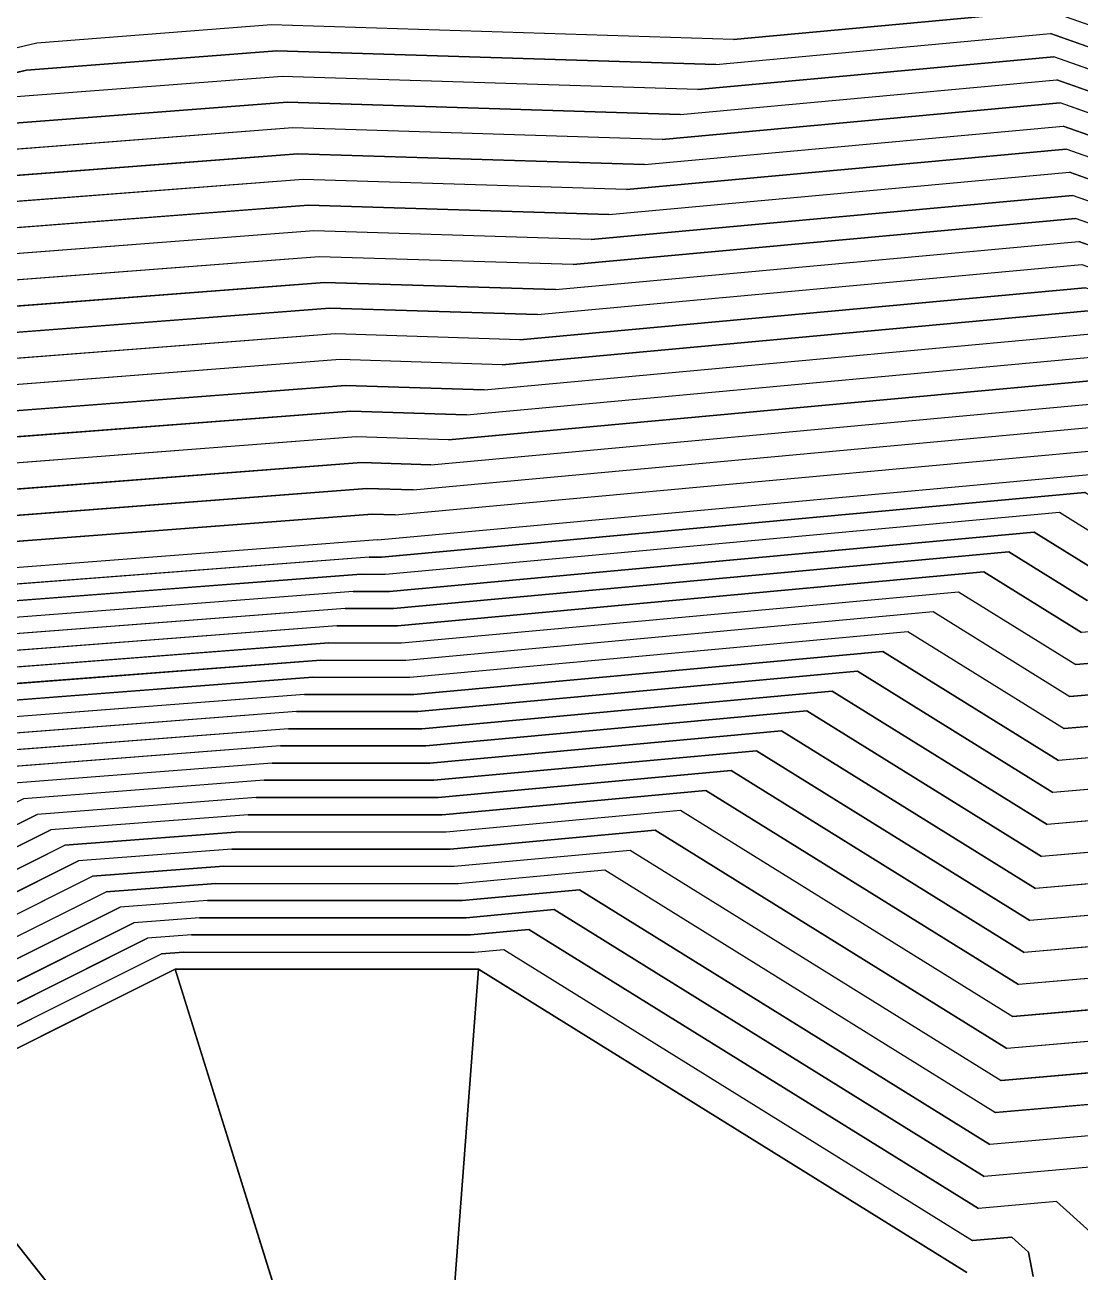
# Model space of a CAD drawing. Extents: x 7084 to 11035, y 13750 to 16729.
# Drawn here: x 8986.5 to 9274.3, y 15218.4 to 15558.7 of the extents above; entities that cross this region are included whole.
import ezdxf

# ---------------------------------------------------------------- set-up
doc = ezdxf.new("R2010")
doc.units = 0
doc.layers.add('Level 1', color=7, linetype='Continuous')

msp = doc.modelspace()

# ---------------------------------------------------------------- linework, layer by layer
at = {"layer": 'Level 1'}
for p, q in [((9179.79, 15554.72), (9265.46, 15562.6)), ((9053.74, 15558.66), (8989.74, 15553.73)), ((9179.79, 15554.72), (9053.74, 15558.66)), ((9174.93, 15547.89), (9266.31, 15556.3)), ((9333.66, 15532.6), (9266.31, 15556.3)), ((8989.74, 15553.73), (8889.96, 15530.1)), ((9055.19, 15551.63), (8986.92, 15546.38)), ((9174.93, 15547.89), (9055.19, 15551.63)), ((9170.07, 15541.07), (9267.16, 15549.99)), ((9330.97, 15527.54), (9267.16, 15549.99)), ((8986.92, 15546.38), (8892.12, 15523.93)), ((9056.63, 15544.61), (8984.09, 15539.03)), ((9170.07, 15541.07), (9056.63, 15544.61)), ((9165.21, 15534.24), (9268.02, 15543.69)), ((9328.28, 15522.49), (9268.02, 15543.69)), ((9058.08, 15537.59), (8981.27, 15531.68)), ((9165.21, 15534.24), (9058.08, 15537.59)), ((9160.36, 15527.41), (9268.87, 15537.39)), ((9325.59, 15517.43), (9268.87, 15537.39)), ((9059.52, 15530.56), (8978.45, 15524.33)), ((9160.36, 15527.41), (9059.52, 15530.56)), ((9155.5, 15520.58), (9269.72, 15531.09)), ((9322.9, 15512.38), (9269.72, 15531.09)), ((9150.64, 15513.76), (9270.58, 15524.78)), ((9320.21, 15507.32), (9270.58, 15524.78)), ((9060.97, 15523.54), (8975.63, 15516.97)), ((9155.5, 15520.58), (9060.97, 15523.54)), ((9145.78, 15506.93), (9271.43, 15518.48)), ((9317.51, 15502.27), (9271.43, 15518.48)), ((9062.41, 15516.51), (8972.8, 15509.62)), ((9150.64, 15513.76), (9062.41, 15516.51)), ((9140.92, 15500.1), (9272.28, 15512.18)), ((9314.82, 15497.21), (9272.28, 15512.18)), ((9063.85, 15509.49), (8969.98, 15502.27)), ((9145.78, 15506.93), (9063.85, 15509.49)), ((9136.07, 15493.27), (9273.14, 15505.88)), ((9312.13, 15492.16), (9273.14, 15505.88)), ((9065.3, 15502.46), (8967.16, 15494.92)), ((9140.92, 15500.1), (9065.3, 15502.46)), ((9131.21, 15486.45), (9273.99, 15499.58)), ((9309.44, 15487.1), (9273.99, 15499.58)), ((9066.74, 15495.44), (8964.33, 15487.56)), ((9136.07, 15493.27), (9066.74, 15495.44)), ((9126.35, 15479.62), (9274.84, 15493.27)), ((9068.19, 15488.42), (8961.51, 15480.21)), ((9131.21, 15486.45), (9068.19, 15488.42)), ((9121.49, 15472.79), (9275.7, 15486.97)), ((9069.63, 15481.39), (8958.69, 15472.86)), ((9126.35, 15479.62), (9069.63, 15481.39)), ((9116.63, 15465.97), (9276.55, 15480.67)), ((9071.08, 15474.37), (8955.87, 15465.51)), ((9121.49, 15472.79), (9071.08, 15474.37)), ((9111.78, 15459.14), (9277.4, 15474.37)), ((9072.52, 15467.34), (8953.04, 15458.15)), ((9116.63, 15465.97), (9072.52, 15467.34)), ((9106.92, 15452.31), (9278.26, 15468.07)), ((9073.96, 15460.32), (8950.22, 15450.8)), ((9111.78, 15459.14), (9073.96, 15460.32)), ((9102.06, 15445.48), (9279.11, 15461.76)), ((9075.41, 15453.3), (8947.4, 15443.45)), ((9106.92, 15452.31), (9075.41, 15453.3)), ((9097.2, 15438.66), (9279.96, 15455.46)), ((9092.35, 15431.83), (9280.82, 15449.16)), ((9076.85, 15446.27), (8944.57, 15436.1)), ((9102.06, 15445.48), (9076.85, 15446.27)), ((9087.49, 15425), (9281.67, 15442.86)), ((9078.3, 15439.25), (8941.75, 15428.74)), ((9097.2, 15438.66), (9078.3, 15439.25)), ((9082.63, 15418.17), (9282.52, 15436.56)), ((9079.74, 15432.22), (8938.93, 15421.39)), ((9092.35, 15431.83), (9079.74, 15432.22)), ((9083.73, 15413.49), (9275.63, 15431.13)), ((9081.19, 15425.2), (8936.11, 15414.04)), ((9087.49, 15425), (9081.19, 15425.2)), ((9084.84, 15408.8), (9268.74, 15425.71)), ((9268.74, 15425.71), (9279.4, 15419.09)), ((9085.94, 15404.11), (9261.85, 15420.29)), ((9261.85, 15420.29), (9277.84, 15410.36)), ((9082.63, 15418.17), (8933.28, 15406.69)), ((9080.42, 15413.49), (8937.05, 15402.46)), ((9080.42, 15413.49), (9083.73, 15413.49)), ((9087.04, 15399.43), (9254.95, 15414.87)), ((9254.95, 15414.87), (9276.27, 15401.63)), ((9088.14, 15394.74), (9248.06, 15409.44)), ((9248.06, 15409.44), (9274.71, 15392.9)), ((9078.22, 15408.8), (8940.82, 15398.23)), ((9078.22, 15408.8), (9084.84, 15408.8)), ((9076.01, 15404.11), (8944.59, 15394)), ((9076.01, 15404.11), (9085.94, 15404.11)), ((9089.25, 15390.05), (9241.17, 15404.02)), ((9241.17, 15404.02), (9273.15, 15384.17)), ((9073.81, 15399.43), (8948.36, 15389.78)), ((9073.81, 15399.43), (9087.04, 15399.43)), ((9475.71, 15401.63), (9273.15, 15384.17)), ((9090.35, 15385.36), (9234.27, 15398.6)), ((9234.27, 15398.6), (9271.59, 15375.44)), ((9071.6, 15394.74), (8952.12, 15385.55)), ((9071.6, 15394.74), (9088.14, 15394.74)), ((9091.45, 15380.68), (9227.38, 15393.18)), ((9227.38, 15393.18), (9270.02, 15366.71)), ((9463.49, 15391.98), (9271.59, 15375.44)), ((9069.39, 15390.05), (8955.89, 15381.32)), ((9069.39, 15390.05), (9089.25, 15390.05)), ((9067.19, 15385.36), (8959.66, 15377.09)), ((9067.19, 15385.36), (9090.35, 15385.36)), ((9092.56, 15375.99), (9220.49, 15387.75)), ((9220.49, 15387.75), (9268.46, 15357.98)), ((9093.66, 15371.3), (9213.59, 15382.33)), ((9213.59, 15382.33), (9266.9, 15349.25)), ((9451.26, 15382.33), (9270.02, 15366.71)), ((9064.98, 15380.68), (8963.43, 15372.86)), ((9064.98, 15380.68), (9091.45, 15380.68)), ((9062.78, 15375.99), (8967.2, 15368.64)), ((9062.78, 15375.99), (9092.56, 15375.99)), ((9094.76, 15366.62), (9206.7, 15376.91)), ((9206.7, 15376.91), (9265.34, 15340.51)), ((9439.04, 15372.68), (9268.46, 15357.98)), ((9060.57, 15371.3), (8970.96, 15364.41)), ((9060.57, 15371.3), (9093.66, 15371.3)), ((9095.86, 15361.93), (9199.81, 15371.49)), ((9199.81, 15371.49), (9263.78, 15331.78)), ((9058.37, 15366.62), (8974.73, 15360.18)), ((9058.37, 15366.62), (9094.76, 15366.62)), ((9096.97, 15357.24), (9192.92, 15366.06)), ((9192.92, 15366.06), (9262.21, 15323.05)), ((9056.16, 15361.93), (8978.5, 15355.95)), ((9056.16, 15361.93), (9095.86, 15361.93)), ((9426.82, 15363.03), (9266.9, 15349.25)), ((9098.07, 15352.55), (9186.02, 15360.64)), ((9186.02, 15360.64), (9260.65, 15314.32)), ((9053.95, 15357.24), (8982.27, 15351.73)), ((9053.95, 15357.24), (9096.97, 15357.24)), ((9099.17, 15347.87), (9179.13, 15355.22)), ((9179.13, 15355.22), (9259.09, 15305.59)), ((9051.75, 15352.55), (8986.04, 15347.5)), ((9051.75, 15352.55), (9098.07, 15352.55)), ((9414.59, 15353.38), (9265.34, 15340.51)), ((9049.54, 15347.87), (8989.8, 15343.27)), ((9049.54, 15347.87), (9099.17, 15347.87)), ((9100.28, 15343.18), (9172.24, 15349.8)), ((9172.24, 15349.8), (9257.53, 15296.86)), ((9101.38, 15338.49), (9165.34, 15344.37)), ((9165.34, 15344.37), (9255.96, 15288.13)), ((8945.69, 15321.21), (8989.8, 15343.27)), ((9047.34, 15343.18), (8993.57, 15339.04)), ((9047.34, 15343.18), (9100.28, 15343.18)), ((9402.37, 15343.73), (9263.78, 15331.78)), ((8946.52, 15315.52), (8993.57, 15339.04)), ((9045.13, 15338.49), (8997.34, 15334.82)), ((9045.13, 15338.49), (9101.38, 15338.49)), ((9102.48, 15333.8), (9158.45, 15338.95)), ((9158.45, 15338.95), (9254.4, 15279.4)), ((8947.34, 15309.82), (8997.34, 15334.82)), ((9042.93, 15333.8), (9001.11, 15330.59)), ((9042.93, 15333.8), (9102.48, 15333.8)), ((9103.58, 15329.12), (9151.56, 15333.53)), ((9151.56, 15333.53), (9252.84, 15270.67)), ((9390.15, 15334.08), (9262.21, 15323.05)), ((8948.17, 15304.12), (9001.11, 15330.59)), ((9040.72, 15329.12), (9004.88, 15326.36)), ((9040.72, 15329.12), (9103.58, 15329.12)), ((9104.69, 15324.43), (9144.67, 15328.11)), ((9144.67, 15328.11), (9251.28, 15261.93)), ((8949, 15298.42), (9004.88, 15326.36)), ((9038.51, 15324.43), (9008.65, 15322.13)), ((9038.51, 15324.43), (9104.69, 15324.43)), ((9377.92, 15324.43), (9260.65, 15314.32)), ((8949.83, 15292.72), (9008.65, 15322.13)), ((9105.79, 15319.74), (9137.77, 15322.68)), ((9137.77, 15322.68), (9249.71, 15253.2)), ((8950.65, 15287.03), (9012.41, 15317.91)), ((9036.31, 15319.74), (9012.41, 15317.91)), ((9036.31, 15319.74), (9105.79, 15319.74)), ((9106.89, 15315.06), (9130.88, 15317.26)), ((9130.88, 15317.26), (9248.15, 15244.47)), ((8951.48, 15281.33), (9016.18, 15313.68)), ((9034.1, 15315.06), (9016.18, 15313.68)), ((9034.1, 15315.06), (9106.89, 15315.06)), ((9365.7, 15314.78), (9259.09, 15305.59)), ((9031.9, 15310.37), (9019.95, 15309.45)), ((9031.9, 15310.37), (9108, 15310.37)), ((9108, 15310.37), (9123.99, 15311.84)), ((9123.99, 15311.84), (9246.59, 15235.74)), ((8952.31, 15275.63), (9019.95, 15309.45)), ((8953.13, 15269.93), (9023.72, 15305.22)), ((9029.69, 15305.68), (9023.72, 15305.22)), ((9029.69, 15305.68), (9109.1, 15305.68)), ((9109.1, 15305.68), (9117.09, 15306.42)), ((9117.09, 15306.42), (9245.03, 15227.01)), ((9353.47, 15305.13), (9257.53, 15296.86)), ((8953.96, 15264.23), (9027.49, 15300.99)), ((9027.49, 15300.99), (8953.96, 15264.23)), ((9094.12, 15087.31), (9027.49, 15300.99)), ((9027.49, 15300.99), (9110.2, 15300.99)), ((9110.2, 15300.99), (9027.49, 15300.99)), ((9027.49, 15300.99), (9094.12, 15087.31)), ((9094.12, 15087.31), (9110.2, 15300.99)), ((9110.2, 15300.99), (9094.12, 15087.31)), ((9110.2, 15300.99), (9243.46, 15218.28)), ((9243.46, 15218.28), (9110.2, 15300.99)), ((9341.25, 15295.48), (9255.96, 15288.13)), ((9329.03, 15285.83), (9254.4, 15279.4)), ((9316.8, 15276.18), (9252.84, 15270.67)), ((9304.58, 15266.53), (9251.28, 15261.93)), ((9094.12, 15087.31), (8953.96, 15264.23)), ((8953.96, 15264.23), (9094.12, 15087.31)), ((9292.36, 15256.88), (9249.71, 15253.2)), ((9280.13, 15247.23), (9248.15, 15244.47)), ((9267.91, 15237.58), (9246.59, 15235.74)), ((9267.91, 15237.58), (9277.1, 15229.31)), ((9255.69, 15227.93), (9245.03, 15227.01)), ((9255.69, 15227.93), (9260.28, 15223.79)), ((9261.57, 15217.18), (9260.28, 15223.79))]:
    msp.add_line(p, q, dxfattribs=at)
for points in [[(9721.04, 15466.1), (9522.79, 15519.93), (9463.71, 15541.59), (9391.5, 15569.16), (9336.35, 15537.65), (9265.46, 15562.6), (9179.79, 15554.72), (9053.74, 15558.66)], [(9721.04, 15466.1), (9522.79, 15519.93), (9463.71, 15541.59), (9391.5, 15569.16), (9336.35, 15537.65), (9265.46, 15562.6), (9179.79, 15554.72), (9053.74, 15558.66)], [(8622.38, 14978.73), (8613.65, 15061.06), (8625.2, 15087.31), (8630.19, 15149.68), (8643.85, 15178.04), (8648.05, 15190.64), (8654.35, 15224.25), (8689.27, 15296.6), (8693.47, 15309.2), (8699.99, 15327.45), (8729.93, 15369.86), (8772.2, 15358.84), (8882.44, 15427.74), (8835.99, 15484.02), (8892.12, 15523.93), (8986.92, 15546.38), (9055.19, 15551.63), (9174.93, 15547.89), (9266.31, 15556.3), (9333.66, 15532.6), (9392.48, 15566.21), (9461.08, 15540.01), (9524.1, 15516.91), (9712.44, 15465.77)], [(8622.38, 14978.73), (8613.65, 15061.06), (8625.2, 15087.31), (8630.19, 15149.68), (8643.85, 15178.04), (8648.05, 15190.64), (8654.35, 15224.25), (8689.27, 15296.6), (8693.47, 15309.2), (8699.99, 15327.45), (8729.93, 15369.86), (8772.2, 15358.84), (8882.44, 15427.74), (8835.99, 15484.02), (8892.12, 15523.93), (8986.92, 15546.38), (9055.19, 15551.63), (9174.93, 15547.89), (9266.31, 15556.3), (9333.66, 15532.6), (9392.48, 15566.21), (9461.08, 15540.01), (9524.1, 15516.91), (9712.44, 15465.77)], [(9703.85, 15465.44), (9525.42, 15513.89), (9458.46, 15538.44), (9393.47, 15563.25), (9330.97, 15527.54), (9267.16, 15549.99), (9170.07, 15541.07), (9056.63, 15544.61), (8984.09, 15539.03), (8894.29, 15517.76), (8841.11, 15479.95), (8885.11, 15426.63), (8773.2, 15356.69), (8733.16, 15367.13), (8704.8, 15326.95), (8697.87, 15307.56), (8693.41, 15294.17), (8660.32, 15225.63)], [(9703.85, 15465.44), (9525.42, 15513.89), (9458.46, 15538.44), (9393.47, 15563.25), (9330.97, 15527.54), (9267.16, 15549.99), (9170.07, 15541.07), (9056.63, 15544.61), (8984.09, 15539.03), (8894.29, 15517.76), (8841.11, 15479.95), (8885.11, 15426.63), (8773.2, 15356.69), (8733.16, 15367.13), (8704.8, 15326.95), (8697.87, 15307.56), (8693.41, 15294.17), (8660.32, 15225.63)], [(8659.21, 15189.2), (8666.3, 15227.01), (8697.55, 15291.74), (8702.27, 15305.92), (8709.61, 15326.45), (8736.39, 15364.4), (8774.21, 15354.54), (8887.79, 15425.53), (8846.24, 15475.88), (8896.45, 15511.59), (8981.27, 15531.68), (9058.08, 15537.59), (9165.21, 15534.24), (9268.02, 15543.69), (9328.28, 15522.49), (9394.45, 15560.3), (9455.83, 15536.86), (9526.73, 15510.87), (9695.25, 15465.11)], [(8659.21, 15189.2), (8666.3, 15227.01), (8697.55, 15291.74), (8702.27, 15305.92), (8709.61, 15326.45), (8736.39, 15364.4), (8774.21, 15354.54), (8887.79, 15425.53), (8846.24, 15475.88), (8896.45, 15511.59), (8981.27, 15531.68), (9058.08, 15537.59), (9165.21, 15534.24), (9268.02, 15543.69), (9328.28, 15522.49), (9394.45, 15560.3), (9455.83, 15536.86), (9526.73, 15510.87), (9695.25, 15465.11)], [(9053.74, 15558.66), (8989.74, 15553.73), (8889.96, 15530.1), (8830.87, 15488.09), (8879.76, 15428.85), (8771.19, 15360.99), (8726.7, 15372.6), (8695.19, 15327.96), (8689.08, 15310.84), (8685.14, 15299.03), (8648.38, 15222.87), (8642.47, 15191.36)], [(9053.74, 15558.66), (8989.74, 15553.73), (8889.96, 15530.1), (8830.87, 15488.09), (8879.76, 15428.85), (8771.19, 15360.99), (8726.7, 15372.6), (8695.19, 15327.96), (8689.08, 15310.84), (8685.14, 15299.03), (8648.38, 15222.87), (8642.47, 15191.36)], [(9686.65, 15464.78), (9528.04, 15507.85), (9453.21, 15535.29), (9395.44, 15557.35), (9325.59, 15517.43), (9268.87, 15537.39), (9160.36, 15527.41), (9059.52, 15530.56), (8978.45, 15524.33), (8898.62, 15505.42), (8851.36, 15471.81), (8890.47, 15424.42), (8775.21, 15352.39), (8739.62, 15361.67)], [(9686.65, 15464.78), (9528.04, 15507.85), (9453.21, 15535.29), (9395.44, 15557.35), (9325.59, 15517.43), (9268.87, 15537.39), (9160.36, 15527.41), (9059.52, 15530.56), (8978.45, 15524.33), (8898.62, 15505.42), (8851.36, 15471.81), (8890.47, 15424.42), (8775.21, 15352.39), (8739.62, 15361.67)], [(8644.11, 15087.31), (8648.05, 15136.55), (8665.12, 15172), (8670.37, 15187.75), (8678.24, 15229.77), (8705.82, 15286.88), (8711.07, 15302.64), (8719.22, 15325.45), (8742.85, 15358.93), (8776.22, 15350.23), (8893.14, 15423.31), (8856.48, 15467.74), (8900.79, 15499.25), (8975.63, 15516.97), (9060.97, 15523.54), (9155.5, 15520.58), (9269.72, 15531.09), (9322.9, 15512.38), (9396.42, 15554.39), (9450.58, 15533.71), (9529.36, 15504.83), (9678.05, 15464.46)], [(8644.11, 15087.31), (8648.05, 15136.55), (8665.12, 15172), (8670.37, 15187.75), (8678.24, 15229.77), (8705.82, 15286.88), (8711.07, 15302.64), (8719.22, 15325.45), (8742.85, 15358.93), (8776.22, 15350.23), (8893.14, 15423.31), (8856.48, 15467.74), (8900.79, 15499.25), (8975.63, 15516.97), (9060.97, 15523.54), (9155.5, 15520.58), (9269.72, 15531.09), (9322.9, 15512.38), (9396.42, 15554.39), (9450.58, 15533.71), (9529.36, 15504.83), (9678.05, 15464.46)], [(9669.45, 15464.13), (9530.67, 15501.81), (9447.95, 15532.14), (9397.41, 15551.44), (9320.21, 15507.32), (9270.58, 15524.78), (9150.64, 15513.76), (9062.41, 15516.51), (8972.8, 15509.62), (8902.95, 15493.08), (8861.6, 15463.67), (8895.82, 15422.2), (8777.22, 15348.08), (8746.08, 15356.2), (8724.02, 15324.95), (8715.47, 15300.99), (8709.95, 15284.45), (8684.22, 15231.15), (8675.95, 15187.03)], [(9669.45, 15464.13), (9530.67, 15501.81), (9447.95, 15532.14), (9397.41, 15551.44), (9320.21, 15507.32), (9270.58, 15524.78), (9150.64, 15513.76), (9062.41, 15516.51), (8972.8, 15509.62), (8902.95, 15493.08), (8861.6, 15463.67), (8895.82, 15422.2), (8777.22, 15348.08), (8746.08, 15356.2), (8724.02, 15324.95), (8715.47, 15300.99), (8709.95, 15284.45), (8684.22, 15231.15), (8675.95, 15187.03)], [(8681.53, 15186.31), (8690.19, 15232.53), (8714.09, 15282.02), (8719.87, 15299.35), (8728.83, 15324.45), (8749.31, 15353.47), (8778.23, 15345.93), (8898.49, 15421.09), (8866.72, 15459.6), (8905.12, 15486.91), (8969.98, 15502.27), (9063.85, 15509.49), (9145.78, 15506.93), (9271.43, 15518.48), (9317.51, 15502.27), (9398.39, 15548.48), (9445.33, 15530.56), (9531.98, 15498.79), (9660.85, 15463.8)], [(8681.53, 15186.31), (8690.19, 15232.53), (8714.09, 15282.02), (8719.87, 15299.35), (8728.83, 15324.45), (8749.31, 15353.47), (8778.23, 15345.93), (8898.49, 15421.09), (8866.72, 15459.6), (8905.12, 15486.91), (8969.98, 15502.27), (9063.85, 15509.49), (9145.78, 15506.93), (9271.43, 15518.48), (9317.51, 15502.27), (9398.39, 15548.48), (9445.33, 15530.56), (9531.98, 15498.79), (9660.85, 15463.8)], [(9652.25, 15463.47), (9533.29, 15495.77), (9442.7, 15528.99), (9399.38, 15545.53), (9314.82, 15497.21), (9272.28, 15512.18), (9140.92, 15500.1), (9065.3, 15502.46), (8967.16, 15494.92), (8907.29, 15480.74), (8871.84, 15455.53), (8901.17, 15419.99), (8779.24, 15343.78), (8752.54, 15350.74), (8733.64, 15323.95), (8724.26, 15297.71), (8718.22, 15279.59), (8696.17, 15233.9), (8687.11, 15185.59)], [(9652.25, 15463.47), (9533.29, 15495.77), (9442.7, 15528.99), (9399.38, 15545.53), (9314.82, 15497.21), (9272.28, 15512.18), (9140.92, 15500.1), (9065.3, 15502.46), (8967.16, 15494.92), (8907.29, 15480.74), (8871.84, 15455.53), (8901.17, 15419.99), (8779.24, 15343.78), (8752.54, 15350.74), (8733.64, 15323.95), (8724.26, 15297.71), (8718.22, 15279.59), (8696.17, 15233.9), (8687.11, 15185.59)], [(9643.65, 15463.14), (9534.61, 15492.75), (9440.08, 15527.41), (9400.36, 15542.57), (9312.13, 15492.16), (9273.14, 15505.88), (9136.07, 15493.27), (9066.74, 15495.44), (8964.33, 15487.56)], [(9643.65, 15463.14), (9534.61, 15492.75), (9440.08, 15527.41), (9400.36, 15542.57), (9312.13, 15492.16), (9273.14, 15505.88), (9136.07, 15493.27), (9066.74, 15495.44), (8964.33, 15487.56)], [(8698.27, 15184.14), (8708.11, 15236.66), (8726.5, 15274.74), (8733.06, 15294.43), (8743.25, 15322.95), (8759, 15345.27), (8781.25, 15339.47), (8906.52, 15417.77), (8882.08, 15447.39), (8911.62, 15468.39), (8961.51, 15480.21), (9068.19, 15488.42), (9131.21, 15486.45), (9273.99, 15499.58), (9309.44, 15487.1), (9401.34, 15539.62), (9437.45, 15525.84), (9535.92, 15489.73), (9635.05, 15462.81)], [(8698.27, 15184.14), (8708.11, 15236.66), (8726.5, 15274.74), (8733.06, 15294.43), (8743.25, 15322.95), (8759, 15345.27), (8781.25, 15339.47), (8906.52, 15417.77), (8882.08, 15447.39), (8911.62, 15468.39), (8961.51, 15480.21), (9068.19, 15488.42), (9131.21, 15486.45), (9273.99, 15499.58), (9309.44, 15487.1), (9401.34, 15539.62), (9437.45, 15525.84), (9535.92, 15489.73), (9635.05, 15462.81)], [(8737.46, 15292.79), (8748.05, 15322.45), (8762.23, 15342.54), (8782.25, 15337.32), (8909.2, 15416.66), (8887.2, 15443.32), (8913.79, 15462.22), (8958.69, 15472.86), (9069.63, 15481.39), (9126.35, 15479.62), (9274.84, 15493.27), (9306.75, 15482.05), (9402.33, 15536.67), (9434.82, 15524.26), (9537.23, 15486.71), (9626.45, 15462.49)], [(8737.46, 15292.79), (8748.05, 15322.45), (8762.23, 15342.54), (8782.25, 15337.32), (8909.2, 15416.66), (8887.2, 15443.32), (8913.79, 15462.22), (8958.69, 15472.86), (9069.63, 15481.39), (9126.35, 15479.62), (9274.84, 15493.27), (9306.75, 15482.05), (9402.33, 15536.67), (9434.82, 15524.26), (9537.23, 15486.71), (9626.45, 15462.49)], [(9617.85, 15462.16), (9538.55, 15483.69), (9432.2, 15522.68), (9403.31, 15533.71), (9304.06, 15476.99), (9275.7, 15486.97), (9121.49, 15472.79), (9071.08, 15474.37), (8955.87, 15465.51), (8915.95, 15456.05), (8892.32, 15439.25), (8911.87, 15415.55), (8783.26, 15335.17), (8765.46, 15339.81), (8752.86, 15321.95), (8741.86, 15291.15), (8734.77, 15269.88), (8720.06, 15239.42), (8709.43, 15182.7)], [(9617.85, 15462.16), (9538.55, 15483.69), (9432.2, 15522.68), (9403.31, 15533.71), (9304.06, 15476.99), (9275.7, 15486.97), (9121.49, 15472.79), (9071.08, 15474.37), (8955.87, 15465.51), (8915.95, 15456.05), (8892.32, 15439.25), (8911.87, 15415.55), (8783.26, 15335.17), (8765.46, 15339.81), (8752.86, 15321.95), (8741.86, 15291.15), (8734.77, 15269.88), (8720.06, 15239.42), (8709.43, 15182.7)], [(9609.25, 15461.83), (9539.86, 15480.67), (9429.57, 15521.11), (9404.3, 15530.76), (9301.36, 15471.94), (9276.55, 15480.67), (9116.63, 15465.97), (9072.52, 15467.34), (8953.04, 15458.15)], [(9609.25, 15461.83), (9539.86, 15480.67), (9429.57, 15521.11), (9404.3, 15530.76), (9301.36, 15471.94), (9276.55, 15480.67), (9116.63, 15465.97), (9072.52, 15467.34), (8953.04, 15458.15)], [(8691.37, 15087.31), (8692.69, 15103.73), (8718.29, 15156.9), (8726.17, 15180.53), (8737.98, 15243.55), (8747.17, 15262.59), (8755.05, 15286.22), (8767.28, 15320.45), (8775.15, 15331.61), (8786.28, 15328.71), (8919.9, 15412.23), (8907.68, 15427.04), (8922.45, 15437.54), (8947.4, 15443.45), (9075.41, 15453.3), (9106.92, 15452.31), (9278.26, 15468.07), (9295.98, 15461.83), (9406.27, 15524.85), (9424.32, 15517.96), (9542.49, 15474.63), (9592.05, 15461.17)], [(8691.37, 15087.31), (8692.69, 15103.73), (8718.29, 15156.9), (8726.17, 15180.53), (8737.98, 15243.55), (8747.17, 15262.59), (8755.05, 15286.22), (8767.28, 15320.45), (8775.15, 15331.61), (8786.28, 15328.71), (8919.9, 15412.23), (8907.68, 15427.04), (8922.45, 15437.54), (8947.4, 15443.45), (9075.41, 15453.3), (9106.92, 15452.31), (9278.26, 15468.07), (9295.98, 15461.83), (9406.27, 15524.85), (9424.32, 15517.96), (9542.49, 15474.63), (9592.05, 15461.17)], [(8750.65, 15287.87), (8762.47, 15320.95), (8771.92, 15334.34), (8785.27, 15330.86), (8917.23, 15413.34), (8902.56, 15431.11), (8920.28, 15443.71), (8950.22, 15450.8), (9073.96, 15460.32), (9111.78, 15459.14), (9277.4, 15474.37), (9298.67, 15466.88), (9405.28, 15527.8), (9426.95, 15519.53), (9541.17, 15477.65), (9600.65, 15461.5)], [(8750.65, 15287.87), (8762.47, 15320.95), (8771.92, 15334.34), (8785.27, 15330.86), (8917.23, 15413.34), (8902.56, 15431.11), (8920.28, 15443.71), (8950.22, 15450.8), (9073.96, 15460.32), (9111.78, 15459.14), (9277.4, 15474.37), (9298.67, 15466.88), (9405.28, 15527.8), (9426.95, 15519.53), (9541.17, 15477.65), (9600.65, 15461.5)], [(9583.45, 15460.84), (9543.8, 15471.61), (9421.7, 15516.38), (9407.25, 15521.9), (9293.29, 15456.77), (9279.11, 15461.76), (9102.06, 15445.48), (9076.85, 15446.27)], [(9583.45, 15460.84), (9543.8, 15471.61), (9421.7, 15516.38), (9407.25, 15521.9), (9293.29, 15456.77), (9279.11, 15461.76), (9102.06, 15445.48), (9076.85, 15446.27)], [(8763.85, 15282.94), (8776.89, 15319.45), (8781.61, 15326.15), (8788.29, 15324.41), (8925.25, 15410.01), (8917.92, 15418.9), (8926.78, 15425.2), (8941.75, 15428.74), (9078.3, 15439.25), (9097.2, 15438.66), (9279.96, 15455.46), (9290.6, 15451.72), (9408.24, 15518.94), (9419.07, 15514.81), (9545.11, 15468.59), (9574.85, 15460.52)], [(8763.85, 15282.94), (8776.89, 15319.45), (8781.61, 15326.15), (8788.29, 15324.41), (8925.25, 15410.01), (8917.92, 15418.9), (8926.78, 15425.2), (8941.75, 15428.74), (9078.3, 15439.25), (9097.2, 15438.66), (9279.96, 15455.46), (9290.6, 15451.72), (9408.24, 15518.94), (9419.07, 15514.81), (9545.11, 15468.59), (9574.85, 15460.52)], [(8742.91, 15178.37), (8755.91, 15247.69), (8759.58, 15255.3), (8768.25, 15281.3), (8781.69, 15318.95), (8784.84, 15323.41), (8789.29, 15322.25), (8927.93, 15408.9), (8923.04, 15414.83), (8928.95, 15419.03), (8938.93, 15421.39), (9079.74, 15432.22), (9092.35, 15431.83), (9280.82, 15449.16), (9287.91, 15446.66), (9409.22, 15515.99), (9416.44, 15513.23), (9546.42, 15465.57), (9566.25, 15460.19), (9674.57, 15362.7)], [(8742.91, 15178.37), (8755.91, 15247.69), (8759.58, 15255.3), (8768.25, 15281.3), (8781.69, 15318.95), (8784.84, 15323.41), (8789.29, 15322.25), (8927.93, 15408.9), (8923.04, 15414.83), (8928.95, 15419.03), (8938.93, 15421.39), (9079.74, 15432.22), (9092.35, 15431.83), (9280.82, 15449.16), (9287.91, 15446.66), (9409.22, 15515.99), (9416.44, 15513.23), (9546.42, 15465.57), (9566.25, 15460.19), (9674.57, 15362.7)], [(8748.49, 15177.64), (8761.88, 15249.07), (8763.72, 15252.88), (8772.65, 15279.66), (8786.5, 15318.45), (8788.07, 15320.68), (8790.3, 15320.1), (8930.61, 15407.79), (8928.16, 15410.76), (8931.12, 15412.86), (8936.11, 15414.04), (9081.19, 15425.2), (9087.49, 15425), (9281.67, 15442.86), (9285.22, 15441.61), (9410.21, 15513.03), (9413.82, 15511.66), (9547.74, 15462.55), (9557.65, 15459.86), (9669.25, 15359.42)], [(8748.49, 15177.64), (8761.88, 15249.07), (8763.72, 15252.88), (8772.65, 15279.66), (8786.5, 15318.45), (8788.07, 15320.68), (8790.3, 15320.1), (8930.61, 15407.79), (8928.16, 15410.76), (8931.12, 15412.86), (8936.11, 15414.04), (9081.19, 15425.2), (9087.49, 15425), (9281.67, 15442.86), (9285.22, 15441.61), (9410.21, 15513.03), (9413.82, 15511.66), (9547.74, 15462.55), (9557.65, 15459.86), (9669.25, 15359.42)], [(9647.11, 15350.62), (9536.83, 15449.88), (9280.96, 15427.82), (9275.63, 15431.13), (9083.73, 15413.49), (9080.42, 15413.49), (8937.05, 15402.46), (8934.11, 15400.99), (8797.81, 15315.8), (8794.5, 15312.58), (8780.81, 15274.25), (8771.99, 15247.78), (8758.75, 15177.2)], [(9647.11, 15350.62), (9536.83, 15449.88), (9280.96, 15427.82), (9275.63, 15431.13), (9083.73, 15413.49), (9080.42, 15413.49), (8937.05, 15402.46), (8934.11, 15400.99), (8797.81, 15315.8), (8794.5, 15312.58), (8780.81, 15274.25), (8771.99, 15247.78), (8758.75, 15177.2)], [(9076.85, 15446.27), (8944.57, 15436.1), (8924.62, 15431.37), (8912.8, 15422.97), (8922.58, 15411.12), (8787.28, 15326.56), (8778.38, 15328.88), (8772.08, 15319.95), (8759.45, 15284.58), (8751.31, 15260.16), (8743.96, 15244.93), (8731.75, 15179.81)], [(9076.85, 15446.27), (8944.57, 15436.1), (8924.62, 15431.37), (8912.8, 15422.97), (8922.58, 15411.12), (8787.28, 15326.56), (8778.38, 15328.88), (8772.08, 15319.95), (8759.45, 15284.58), (8751.31, 15260.16), (8743.96, 15244.93), (8731.75, 15179.81)], [(9084.84, 15408.8), (9268.74, 15425.71), (9279.4, 15419.09), (9524.6, 15440.23), (9630.29, 15345.11)], [(9084.84, 15408.8), (9268.74, 15425.71), (9279.4, 15419.09), (9524.6, 15440.23), (9630.29, 15345.11)], [(9613.48, 15339.6), (9512.38, 15430.58), (9277.84, 15410.36), (9261.85, 15420.29), (9085.94, 15404.11), (9076.01, 15404.11), (8944.59, 15394), (8935.76, 15389.59), (8810.82, 15311.5), (8800.9, 15301.85), (8788.35, 15266.71), (8780.26, 15242.45), (8768.13, 15177.75), (8760.04, 15153.49)], [(9613.48, 15339.6), (9512.38, 15430.58), (9277.84, 15410.36), (9261.85, 15420.29), (9085.94, 15404.11), (9076.01, 15404.11), (8944.59, 15394), (8935.76, 15389.59), (8810.82, 15311.5), (8800.9, 15301.85), (8788.35, 15266.71), (8780.26, 15242.45), (8768.13, 15177.75), (8760.04, 15153.49)], [(9596.66, 15334.08), (9500.16, 15420.93), (9276.27, 15401.63), (9254.95, 15414.87), (9087.04, 15399.43), (9073.81, 15399.43), (8948.36, 15389.78), (8936.59, 15383.89), (8817.33, 15309.35)], [(9596.66, 15334.08), (9500.16, 15420.93), (9276.27, 15401.63), (9254.95, 15414.87), (9087.04, 15399.43), (9073.81, 15399.43), (8948.36, 15389.78), (8936.59, 15383.89), (8817.33, 15309.35)], [(9579.84, 15328.57), (9487.93, 15411.28), (9274.71, 15392.9), (9248.06, 15409.44), (9088.14, 15394.74), (9071.6, 15394.74), (8952.12, 15385.55), (8937.42, 15378.2), (8823.84, 15307.21), (8807.29, 15291.12), (8795.88, 15259.18), (8788.53, 15237.12), (8777.5, 15178.3)], [(9579.84, 15328.57), (9487.93, 15411.28), (9274.71, 15392.9), (9248.06, 15409.44), (9088.14, 15394.74), (9071.6, 15394.74), (8952.12, 15385.55), (8937.42, 15378.2), (8823.84, 15307.21), (8807.29, 15291.12), (8795.88, 15259.18), (8788.53, 15237.12), (8777.5, 15178.3)], [(8763.44, 15177.47), (8776.12, 15245.12), (8784.58, 15270.48), (8797.7, 15307.22), (8804.32, 15313.65), (8934.94, 15395.29), (8940.82, 15398.23), (9078.22, 15408.8), (9084.84, 15408.8)], [(8763.44, 15177.47), (8776.12, 15245.12), (8784.58, 15270.48), (8797.7, 15307.22), (8804.32, 15313.65), (8934.94, 15395.29), (8940.82, 15398.23), (9078.22, 15408.8), (9084.84, 15408.8)], [(8782.19, 15178.58), (8792.67, 15234.46), (8799.65, 15255.41), (8810.49, 15285.76), (8830.34, 15305.06), (8938.25, 15372.5), (8955.89, 15381.32), (9069.39, 15390.05), (9089.25, 15390.05), (9241.17, 15404.02), (9273.15, 15384.17), (9475.71, 15401.63), (9563.02, 15323.05), (9587.47, 15197.33)], [(8782.19, 15178.58), (8792.67, 15234.46), (8799.65, 15255.41), (8810.49, 15285.76), (8830.34, 15305.06), (8938.25, 15372.5), (8955.89, 15381.32), (9069.39, 15390.05), (9089.25, 15390.05), (9241.17, 15404.02), (9273.15, 15384.17), (9475.71, 15401.63), (9563.02, 15323.05), (9587.47, 15197.33)], [(8786.88, 15178.85), (8796.8, 15231.79), (8803.42, 15251.64), (8813.69, 15280.39), (8836.85, 15302.91), (8939.07, 15366.8), (8959.66, 15377.09), (9067.19, 15385.36), (9090.35, 15385.36), (9234.27, 15398.6), (9271.59, 15375.44), (9463.49, 15391.98), (9546.2, 15317.54), (9569.36, 15198.43)], [(8786.88, 15178.85), (8796.8, 15231.79), (8803.42, 15251.64), (8813.69, 15280.39), (8836.85, 15302.91), (8939.07, 15366.8), (8959.66, 15377.09), (9067.19, 15385.36), (9090.35, 15385.36), (9234.27, 15398.6), (9271.59, 15375.44), (9463.49, 15391.98), (9546.2, 15317.54), (9569.36, 15198.43)], [(8791.56, 15179.13), (8800.94, 15229.12), (8807.19, 15247.87), (8816.89, 15275.03), (8843.35, 15300.76), (8939.9, 15361.1), (8963.43, 15372.86), (9064.98, 15380.68), (9091.45, 15380.68), (9227.38, 15393.18)], [(8791.56, 15179.13), (8800.94, 15229.12), (8807.19, 15247.87), (8816.89, 15275.03), (8843.35, 15300.76), (8939.9, 15361.1), (8963.43, 15372.86), (9064.98, 15380.68), (9091.45, 15380.68), (9227.38, 15393.18)], [(9227.38, 15393.18), (9270.02, 15366.71), (9451.26, 15382.33), (9529.38, 15312.02), (9551.26, 15199.53)], [(9227.38, 15393.18), (9270.02, 15366.71), (9451.26, 15382.33), (9529.38, 15312.02), (9551.26, 15199.53)], [(9533.15, 15200.63), (9512.56, 15306.51), (9439.04, 15372.68), (9268.46, 15357.98), (9220.49, 15387.75), (9092.56, 15375.99), (9062.78, 15375.99), (8967.2, 15368.64), (8940.73, 15355.4), (8849.86, 15298.61), (8820.08, 15269.66), (8810.96, 15244.11), (8805.07, 15226.46), (8796.25, 15179.4)], [(9533.15, 15200.63), (9512.56, 15306.51), (9439.04, 15372.68), (9268.46, 15357.98), (9220.49, 15387.75), (9092.56, 15375.99), (9062.78, 15375.99), (8967.2, 15368.64), (8940.73, 15355.4), (8849.86, 15298.61), (8820.08, 15269.66), (8810.96, 15244.11), (8805.07, 15226.46), (8796.25, 15179.4)], [(9515.04, 15201.74), (9495.74, 15300.99), (9426.82, 15363.03), (9266.9, 15349.25), (9213.59, 15382.33), (9093.66, 15371.3), (9060.57, 15371.3), (8970.96, 15364.41), (8941.55, 15349.7), (8856.37, 15296.46), (8823.28, 15264.3), (8814.72, 15240.34), (8809.21, 15223.79), (8800.94, 15179.68)], [(9515.04, 15201.74), (9495.74, 15300.99), (9426.82, 15363.03), (9266.9, 15349.25), (9213.59, 15382.33), (9093.66, 15371.3), (9060.57, 15371.3), (8970.96, 15364.41), (8941.55, 15349.7), (8856.37, 15296.46), (8823.28, 15264.3), (8814.72, 15240.34), (8809.21, 15223.79), (8800.94, 15179.68)], [(9496.94, 15202.84), (9478.93, 15295.48), (9414.59, 15353.38), (9265.34, 15340.51), (9206.7, 15376.91), (9094.76, 15366.62), (9058.37, 15366.62), (8974.73, 15360.18), (8942.38, 15344.01), (8862.87, 15294.31), (8826.48, 15258.93), (8818.49, 15236.57), (8813.35, 15221.13), (8805.63, 15179.96)], [(9496.94, 15202.84), (9478.93, 15295.48), (9414.59, 15353.38), (9265.34, 15340.51), (9206.7, 15376.91), (9094.76, 15366.62), (9058.37, 15366.62), (8974.73, 15360.18), (8942.38, 15344.01), (8862.87, 15294.31), (8826.48, 15258.93), (8818.49, 15236.57), (8813.35, 15221.13), (8805.63, 15179.96)], [(9478.83, 15203.94), (9462.11, 15289.97), (9402.37, 15343.73), (9263.78, 15331.78), (9199.81, 15371.49), (9095.86, 15361.93), (9056.16, 15361.93), (8978.5, 15355.95), (8943.21, 15338.31), (8869.38, 15292.17), (8829.68, 15253.57), (8822.26, 15232.8), (8817.48, 15218.46), (8810.31, 15180.23)], [(9478.83, 15203.94), (9462.11, 15289.97), (9402.37, 15343.73), (9263.78, 15331.78), (9199.81, 15371.49), (9095.86, 15361.93), (9056.16, 15361.93), (8978.5, 15355.95), (8943.21, 15338.31), (8869.38, 15292.17), (8829.68, 15253.57), (8822.26, 15232.8), (8817.48, 15218.46), (8810.31, 15180.23)], [(9460.73, 15205.05), (9445.29, 15284.45), (9390.15, 15334.08), (9262.21, 15323.05), (9192.92, 15366.06), (9096.97, 15357.24), (9053.95, 15357.24), (8982.27, 15351.73), (8944.04, 15332.61), (8875.89, 15290.02)], [(9460.73, 15205.05), (9445.29, 15284.45), (9390.15, 15334.08), (9262.21, 15323.05), (9192.92, 15366.06), (9096.97, 15357.24), (9053.95, 15357.24), (8982.27, 15351.73), (8944.04, 15332.61), (8875.89, 15290.02)], [(9442.62, 15206.15), (9428.47, 15278.94), (9377.92, 15324.43), (9260.65, 15314.32), (9186.02, 15360.64), (9098.07, 15352.55), (9051.75, 15352.55), (8986.04, 15347.5), (8944.86, 15326.91), (8882.39, 15287.87), (8836.07, 15242.83), (8829.8, 15225.26), (8825.75, 15213.13)], [(9442.62, 15206.15), (9428.47, 15278.94), (9377.92, 15324.43), (9260.65, 15314.32), (9186.02, 15360.64), (9098.07, 15352.55), (9051.75, 15352.55), (8986.04, 15347.5), (8944.86, 15326.91), (8882.39, 15287.87), (8836.07, 15242.83), (8829.8, 15225.26), (8825.75, 15213.13)], [(9424.52, 15207.25), (9411.65, 15273.42), (9365.7, 15314.78), (9259.09, 15305.59), (9179.13, 15355.22), (9099.17, 15347.87), (9049.54, 15347.87), (8989.8, 15343.27), (8945.69, 15321.21), (8888.9, 15285.72), (8839.27, 15237.47), (8833.57, 15221.5), (8829.89, 15210.47)], [(9424.52, 15207.25), (9411.65, 15273.42), (9365.7, 15314.78), (9259.09, 15305.59), (9179.13, 15355.22), (9099.17, 15347.87), (9049.54, 15347.87), (8989.8, 15343.27), (8945.69, 15321.21), (8888.9, 15285.72), (8839.27, 15237.47), (8833.57, 15221.5), (8829.89, 15210.47)], [(9406.41, 15208.35), (9394.83, 15267.91), (9353.47, 15305.13), (9257.53, 15296.86), (9172.24, 15349.8), (9100.28, 15343.18), (9047.34, 15343.18), (8993.57, 15339.04), (8946.52, 15315.52), (8895.41, 15283.57), (8842.47, 15232.1), (8837.33, 15217.73)], [(9406.41, 15208.35), (9394.83, 15267.91), (9353.47, 15305.13), (9257.53, 15296.86), (9172.24, 15349.8), (9100.28, 15343.18), (9047.34, 15343.18), (8993.57, 15339.04), (8946.52, 15315.52), (8895.41, 15283.57), (8842.47, 15232.1), (8837.33, 15217.73)], [(9045.13, 15338.49), (9101.38, 15338.49), (9165.34, 15344.37), (9255.96, 15288.13), (9341.25, 15295.48), (9378.01, 15262.39), (9388.31, 15209.46)], [(9045.13, 15338.49), (9101.38, 15338.49), (9165.34, 15344.37), (9255.96, 15288.13), (9341.25, 15295.48), (9378.01, 15262.39), (9388.31, 15209.46)], [(8841.1, 15213.96), (8845.67, 15226.74), (8901.91, 15281.42), (8947.34, 15309.82), (8997.34, 15334.82), (9045.13, 15338.49)], [(8841.1, 15213.96), (8845.67, 15226.74), (8901.91, 15281.42), (8947.34, 15309.82), (8997.34, 15334.82), (9045.13, 15338.49)], [(9329.03, 15285.83), (9254.4, 15279.4), (9158.45, 15338.95), (9102.48, 15333.8), (9042.93, 15333.8), (9001.11, 15330.59), (8948.17, 15304.12), (8908.42, 15279.27), (8848.86, 15221.37), (8844.87, 15210.19)], [(9329.03, 15285.83), (9254.4, 15279.4), (9158.45, 15338.95), (9102.48, 15333.8), (9042.93, 15333.8), (9001.11, 15330.59), (8948.17, 15304.12), (8908.42, 15279.27), (8848.86, 15221.37), (8844.87, 15210.19)], [(9103.58, 15329.12), (9151.56, 15333.53), (9252.84, 15270.67), (9316.8, 15276.18), (9344.38, 15251.37), (9352.1, 15211.66)], [(9103.58, 15329.12), (9151.56, 15333.53), (9252.84, 15270.67), (9316.8, 15276.18), (9344.38, 15251.37), (9352.1, 15211.66)], [(8852.06, 15216.01), (8914.92, 15277.12), (8949, 15298.42), (9004.88, 15326.36), (9040.72, 15329.12), (9103.58, 15329.12)], [(8852.06, 15216.01), (8914.92, 15277.12), (8949, 15298.42), (9004.88, 15326.36), (9040.72, 15329.12), (9103.58, 15329.12)], [(8855.26, 15210.64), (8921.43, 15274.98), (8949.83, 15292.72), (9008.65, 15322.13), (9038.51, 15324.43), (9104.69, 15324.43), (9144.67, 15328.11), (9251.28, 15261.93), (9304.58, 15266.53), (9327.56, 15245.85), (9333.99, 15212.77)], [(8855.26, 15210.64), (8921.43, 15274.98), (8949.83, 15292.72), (9008.65, 15322.13), (9038.51, 15324.43), (9104.69, 15324.43), (9144.67, 15328.11), (9251.28, 15261.93), (9304.58, 15266.53), (9327.56, 15245.85), (9333.99, 15212.77)], [(9315.89, 15213.87), (9310.74, 15240.34), (9292.36, 15256.88), (9249.71, 15253.2), (9137.77, 15322.68), (9105.79, 15319.74), (9036.31, 15319.74), (9012.41, 15317.91), (8950.65, 15287.03), (8927.94, 15272.83), (8858.46, 15205.28)], [(9315.89, 15213.87), (9310.74, 15240.34), (9292.36, 15256.88), (9249.71, 15253.2), (9137.77, 15322.68), (9105.79, 15319.74), (9036.31, 15319.74), (9012.41, 15317.91), (8950.65, 15287.03), (8927.94, 15272.83), (8858.46, 15205.28)], [(9297.78, 15214.97), (9293.92, 15234.82), (9280.13, 15247.23), (9248.15, 15244.47), (9130.88, 15317.26), (9106.89, 15315.06), (9034.1, 15315.06), (9016.18, 15313.68), (8951.48, 15281.33), (8934.44, 15270.68), (8861.65, 15199.91)], [(9297.78, 15214.97), (9293.92, 15234.82), (9280.13, 15247.23), (9248.15, 15244.47), (9130.88, 15317.26), (9106.89, 15315.06), (9034.1, 15315.06), (9016.18, 15313.68), (8951.48, 15281.33), (8934.44, 15270.68), (8861.65, 15199.91)], [(9279.67, 15216.07), (9277.1, 15229.31), (9267.91, 15237.58), (9246.59, 15235.74), (9123.99, 15311.84), (9108, 15310.37), (9031.9, 15310.37), (9019.95, 15309.45), (8952.31, 15275.63), (8940.95, 15268.53), (8864.85, 15194.55)], [(9279.67, 15216.07), (9277.1, 15229.31), (9267.91, 15237.58), (9246.59, 15235.74), (9123.99, 15311.84), (9108, 15310.37), (9031.9, 15310.37), (9019.95, 15309.45), (8952.31, 15275.63), (8940.95, 15268.53), (8864.85, 15194.55)], [(8868.05, 15189.18), (8947.46, 15266.38), (8953.13, 15269.93), (9023.72, 15305.22), (9029.69, 15305.68), (9109.1, 15305.68), (9117.09, 15306.42), (9245.03, 15227.01), (9255.69, 15227.93), (9260.28, 15223.79), (9261.57, 15217.18)], [(8868.05, 15189.18), (8947.46, 15266.38), (8953.13, 15269.93), (9023.72, 15305.22), (9029.69, 15305.68), (9109.1, 15305.68), (9117.09, 15306.42), (9245.03, 15227.01), (9255.69, 15227.93), (9260.28, 15223.79), (9261.57, 15217.18)], [(9094.12, 15087.31), (9027.49, 15300.99), (8953.96, 15264.23), (8871.25, 15183.82)], [(9094.12, 15087.31), (9027.49, 15300.99), (8953.96, 15264.23), (8871.25, 15183.82)], [(9094.12, 15087.31), (8953.96, 15264.23), (9027.49, 15300.99), (9094.12, 15087.31), (9110.2, 15300.99), (9243.46, 15218.28)], [(9094.12, 15087.31), (8953.96, 15264.23), (9027.49, 15300.99), (9094.12, 15087.31), (9110.2, 15300.99), (9243.46, 15218.28)], [(9094.12, 15087.31), (9110.2, 15300.99), (9027.49, 15300.99), (9110.2, 15300.99), (9243.46, 15218.28)], [(9094.12, 15087.31), (9110.2, 15300.99), (9027.49, 15300.99), (9110.2, 15300.99), (9243.46, 15218.28)], [(9094.12, 15087.31), (8953.96, 15264.23)], [(9094.12, 15087.31), (8953.96, 15264.23)]]:
    msp.add_lwpolyline(points, dxfattribs=at)

doc.saveas('drawing.dxf')
